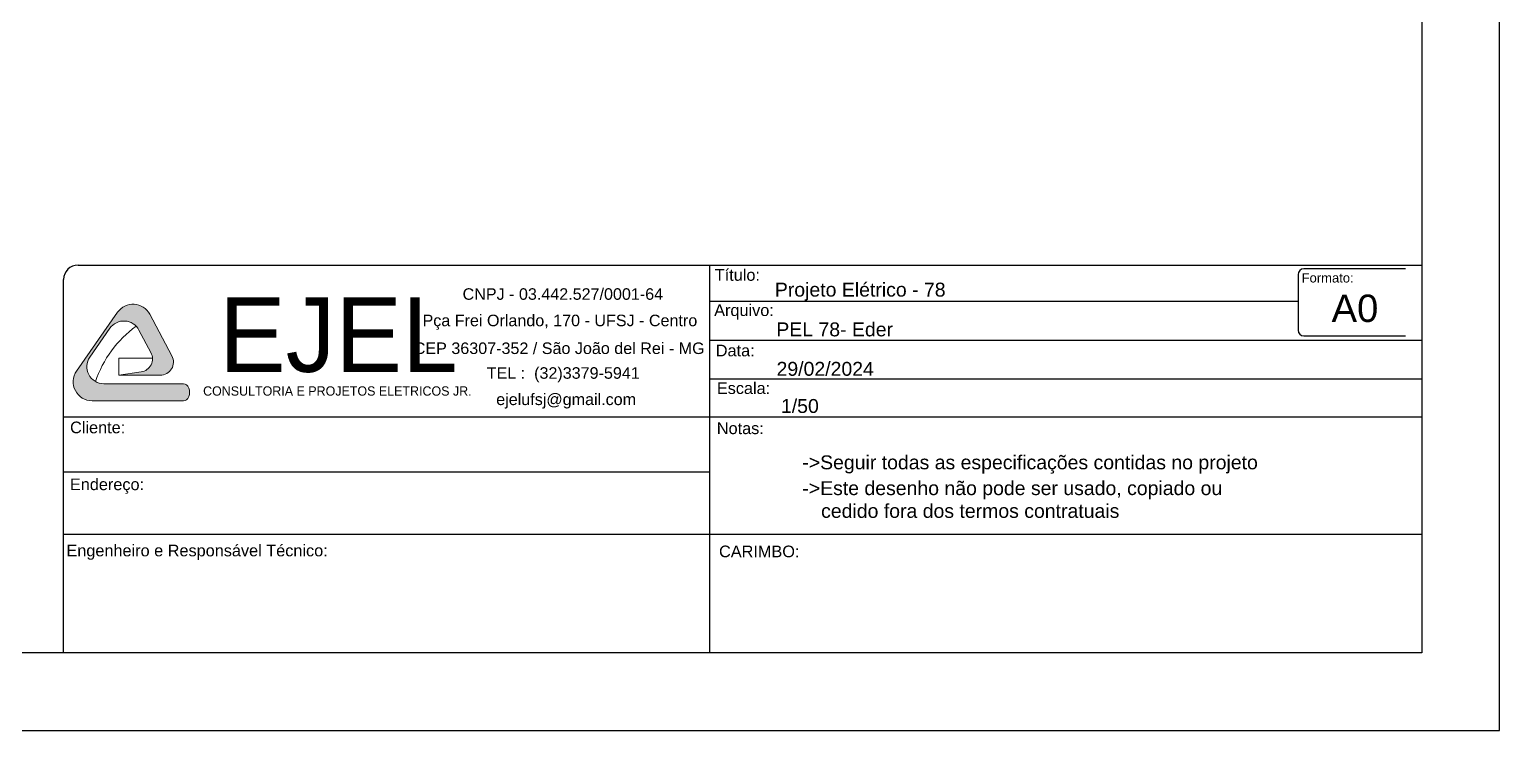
# Model space of a CAD drawing. Header units: millimetres. Extents: x 2775 to 3964, y 1473 to 2314.
# Drawn here: x 3774.6 to 3964, y 1473.3 to 1563.6 of the extents above; entities that cross this region are included whole.
import ezdxf

# ---------------------------------------------------------------- set-up
doc = ezdxf.new("R2010")
doc.units = ezdxf.units.MM
for name, color, linetype, lineweight in [('EJEL0550C', 50, 'Continuous', 35), ('EJEL0910C', 10, 'Continuous', 9), ('EJELFORMATO', 170, 'Continuous', 25)]:
    doc.layers.add(name, color=color, linetype=linetype, lineweight=lineweight)
doc.styles.add('AGEONE', font='')
doc.styles.add('AR', font='arial.ttf')
doc.styles.get("Standard").update_dxf_attribs({"font": 'arial.ttf'})
doc.styles.get('AGEONE').set_extended_font_data('Ageone')

msp = doc.modelspace()

# ---------------------------------------------------------------- hatches: boundary and pattern name
at = {"layer": 'EJEL0910C'}
h = msp.add_hatch(color=256, dxfattribs=at)
h.dxf.hatch_style = 1
edge = h.paths.add_edge_path()
edge.add_arc((3788.699754868721, 1521.21440123807), 1.704462481392341, -81.4230188051423, 28.01405766307471, ccw=False)
edge.add_line((3788.953955155535, 1519.529000821345), (3786.079256844037, 1519.095424842581))
edge.add_line((3786.079256844037, 1519.095424842581), (3791.40258283689, 1519.095424842581))
edge.add_arc((3791.402582836832, 1520.799887323952), 1.704462481391936, 270, 388.0140576630612)
edge.add_line((3792.907337506389, 1521.600453208226), (3790.05693581744, 1526.958107507115))
edge.add_arc((3787.907286289585, 1525.814441958177), 2.434946401988558, 28.01405766304059, 145.1095997923543)
edge.add_line((3785.91002703979, 1527.207251876909), (3780.631631907745, 1519.638147608228))
edge.add_arc((3782.628891157481, 1518.245337689495), 2.43494640198836, 145.1095997923455, 269.9862535994334)
edge.add_line((3782.628306965315, 1515.810391357572), (3794.40585183943, 1515.80756568952))
edge.add_ellipse((3794.406135635305, 1516.906998105518), major_axis=(0.000283795902097491, 1.099432415987779), ratio=0.7056061408771386, start_angle=180, end_angle=360.0417428966182)
edge.add_line((3794.405854245852, 1518.006430375619), (3784.137824929232, 1518.004011348934))
edge.add_arc((3784.137259251002, 1520.195463037726), 2.1914517617902, 145.1095997923734, 270.0147897280216, ccw=False)
edge.add_line((3782.339725926257, 1521.448991964597), (3784.922371059743, 1525.15244913581))
edge.add_arc((3786.719904384547, 1523.89892020894), 2.191451761788841, 28.01405766305561, 145.109599792388, ccw=False)
edge.add_line((3788.654588959616, 1524.928219203019), (3790.20450953822, 1522.014967122344))

# ---------------------------------------------------------------- linework, layer by layer
for p, q in [((3780.631631907745, 1519.638147608228), (3785.91002703979, 1527.207251876909)), ((3790.05693581744, 1526.958107507115), (3792.907337506389, 1521.600453208226)), ((3782.339725926257, 1521.448991964597), (3784.922371059743, 1525.15244913584)), ((3788.654588959616, 1524.928219203019), (3790.20450953822, 1522.014967122315)), ((3790.402675792255, 1521.286876604365), (3786.079256844037, 1521.286876604365)), ((3786.079256844037, 1519.095424842581), (3786.079256844037, 1521.286876604365)), ((3786.079256844037, 1519.095424842581), (3788.953955155535, 1519.529000821345)), ((3791.402582836832, 1519.095424842581), (3786.079256844037, 1519.095424842581)), ((3791.402582836832, 1519.095424842581), (3786.079256844037, 1519.095424842581)), ((3794.405854245852, 1518.006430375619), (3784.13782492929, 1518.004011348963)), ((3794.405851839372, 1515.807565689549), (3782.628306965256, 1515.810391357572))]:
    msp.add_line(p, q, dxfattribs=at)
for centre, radius, start, end in [((3787.907286289585, 1525.814441958177), 2.434946401988964, 28.01405766342632, 145.1095997910497), ((3796.9630712746, 1513.541357699778), 14.69667894929414, 126.1074537254969, 161.1486609972964), ((3786.719904384547, 1523.89892020894), 2.191451761790068, 28.01405766342632, 145.1095997910497), ((3784.137259251002, 1520.195463037726), 2.191451761790068, 145.1095997910497, 270.0147897276052), ((3788.699754868721, 1521.21440123807), 1.704462481392275, 278.5769811955117, 28.01405766342632), ((3791.402582836832, 1520.799887323952), 1.704462481392275, 270, 28.01405766342632), ((3782.628891157481, 1518.245337689495), 2.434946401988964, 145.1095997910497, 269.9862536004982)]:
    msp.add_arc(centre, radius, start, end, dxfattribs=at)
msp.add_ellipse((3794.406135635189, 1516.906998105664), major_axis=(0.000283795902097491, 1.099432415987779), ratio=0.7056061408771386, start_param=3.141592653589793, end_param=6.283913858164894, dxfattribs=at)
at = {"layer": 'EJELFORMATO'}
for p, q in [((3780.821754993318, 1533.293064321242), (3953.953868431359, 1533.293064321242)), ((3862.147113299376, 1533.27553843334), (3862.147113299376, 1483.293064321242)), ((3951.817876653426, 1532.811956281595), (3938.747322945885, 1532.811956281595)), ((3778.953868431359, 1483.293064321242), (3778.953868431359, 1531.425177759284)), ((3937.99321572794, 1532.057849063534), (3937.993215727882, 1524.916494819739)), ((3862.171284408454, 1528.637049568784), (3937.993215727882, 1528.63704956826)), ((3862.171284408454, 1523.637049568784), (3953.953868431359, 1523.637049568784)), ((3938.747322945885, 1524.162387601678), (3951.817876653426, 1524.162387601678)), ((3862.152933280537, 1518.637049568784), (3953.953868431359, 1518.637049568784)), ((3953.93286530624, 1513.720088427504), (3778.953868431359, 1513.720088427504)), ((3778.953868431359, 1506.655735852339), (3862.152230032807, 1506.655735852339)), ((3778.953868431359, 1498.637049568784), (3953.92665126393, 1498.637049568784))]:
    msp.add_line(p, q, dxfattribs=at)
at = {"layer": 'EJELFORMATO', "color": 7}
msp.add_lwpolyline([(2774.953868431359, 1473.332611051559), (3963.953868431359, 1473.332611051559), (3963.953868431359, 2314.332611051559), (2774.953868431359, 2314.332611051559)], close=True, dxfattribs=at)
at = {"layer": 'EJELFORMATO'}
msp.add_lwpolyline([(3953.953868431359, 1483.332611051559), (2799.953868431359, 1483.332611051559), (2799.953868431359, 2304.332611051559), (3953.953868431359, 2304.332611051559)], close=True, dxfattribs=at)
for centre, radius, start, end in [((3780.821754993318, 1531.425177759284), 1.867886561960404, 90, 180), ((3938.747322945885, 1532.057849063534), 0.7541072180282496, 90, 180), ((3938.747322945885, 1524.916494819739), 0.7541072180282496, 180, 270)]:
    msp.add_arc(centre, radius, start, end, dxfattribs=at)

# ---------------------------------------------------------------- texts
at = {"layer": 'EJEL0550C'}
for s, height, p in [('Título:', 1.5, (3862.844425360934, 1531.270763635457)), ('Formato:', 1.2, (3938.446930403268, 1531.048230819168)), ('Arquivo:', 1.5, (3862.768645957491, 1526.73297273053)), ('Data:', 1.5, (3862.976877669018, 1521.538782973566)), ('Escala:', 1.5, (3863.1132405854, 1516.688939669108)), ('Cliente:', 1.5, (3779.790293151775, 1511.631146486554)), ('Notas:', 1.5, (3863.110053464858, 1511.519640357579)), ('Endereço:', 1.5, (3779.772689132282, 1504.301698705964)), ('Engenheiro e Responsável Técnico:', 1.5, (3779.321888053528, 1495.777222263856)), ('CARIMBO:', 1.5, (3863.396070394112, 1495.659976848689))]:
    msp.add_text(s, height=height, dxfattribs=at).set_placement(p)
at = {"layer": 'EJEL0910C'}
for s, height, style, p in [('CNPJ - 03.442.527/0001-64', 1.485101435259276, 'AR', (3830.357620113849, 1528.820635380802)), ('EJEL', 9.60808043252533, 'AGEONE', (3798.994962207595, 1519.533408357031)), ('A0', 3.526820437404194, 'AR', (3942.307962554012, 1525.96265425684)), ('Pça Frei Orlando, 170 - UFSJ - Centro', 1.485101435259276, 'AR', (3825.197802991635, 1525.418024439972)), ('CEP 36307-352 / São João del Rei - MG', 1.485101435259276, 'AR', (3824.067979209853, 1521.838089975496)), ('TEL :  (32)3379-5941', 1.485101435259276, 'AR', (3833.461225227889, 1518.649313794591)), ('CONSULTORIA E PROJETOS ELETRICOS JR.', 1.2, 'AGEONE', (3796.926721906028, 1516.474080374024)), ('ejelufsj@gmail.com', 1.485101435259276, 'AR', (3834.690246537764, 1515.259582506256))]:
    msp.add_text(s, height=height, dxfattribs=dict(at, style=style)).set_placement(p)
for s, p in [('Projeto Elétrico - 78 ', (3870.585742356634, 1529.233444893962)), ('PEL 78- Eder', (3870.775075896905, 1524.112144114213)), ('29/02/2024', (3870.803961561382, 1519.032448501031)), ('1/50', (3871.373976872972, 1514.245890643677)), ('->Seguir todas as especificações contidas no projeto', (3874.121550728014, 1506.986203229168)), ('->Este desenho não pode ser usado, copiado ou', (3874.121550728014, 1503.665871901347)), ('    cedido fora dos termos contratuais', (3873.761768208729, 1500.733075218068))]:
    msp.add_text(s, height=1.793157444528333, dxfattribs=at).set_placement(p)

doc.saveas('drawing.dxf')
